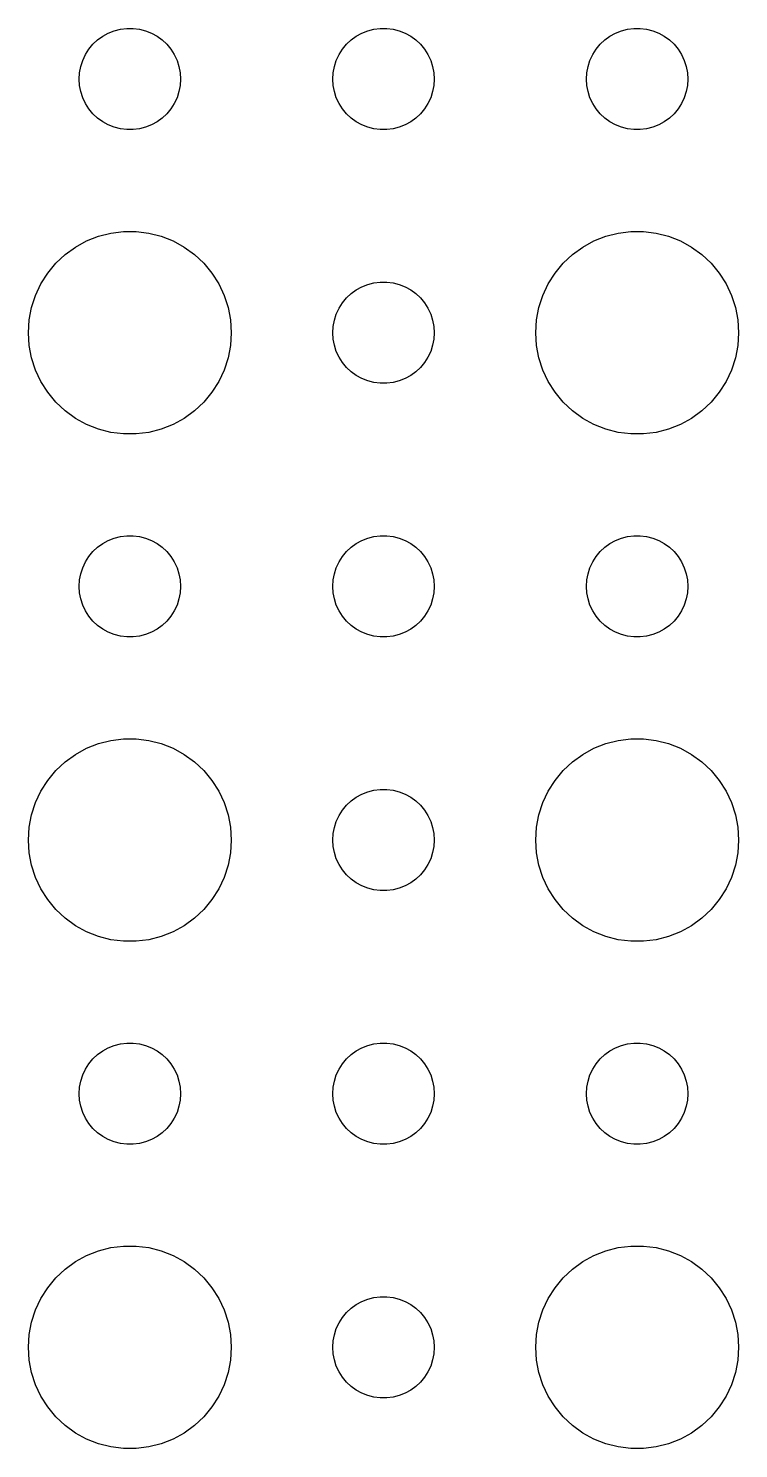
# Model space of a CAD drawing. Header units: metres. Extents: x -157 to 157, y -157 to 157.
# Drawn here: x -93 to -72, y 72.01 to 114 of the extents above; entities that cross this region are included whole.
import ezdxf

# ---------------------------------------------------------------- set-up
doc = ezdxf.new("R2010")
doc.units = ezdxf.units.M

msp = doc.modelspace()

# ---------------------------------------------------------------- linework, layer by layer
for p, q in [((-90.8037, 113.766), (-90.6387, 113.857)), ((-90.6387, 113.857), (-90.4635, 113.927)), ((-90.4635, 113.927), (-90.2811, 113.973)), ((-90.2811, 113.973), (-90.0942, 113.997)), ((-90.0942, 113.997), (-89.9058, 113.997)), ((-89.9058, 113.997), (-89.7189, 113.973)), ((-89.7189, 113.973), (-89.5365, 113.927)), ((-89.5365, 113.927), (-89.3613, 113.857)), ((-89.3613, 113.857), (-89.1963, 113.766)), ((-83.3037, 113.766), (-83.1387, 113.857)), ((-83.1387, 113.857), (-82.9635, 113.927)), ((-82.9635, 113.927), (-82.7811, 113.973)), ((-82.7811, 113.973), (-82.5942, 113.997)), ((-82.5942, 113.997), (-82.4058, 113.997)), ((-82.4058, 113.997), (-82.2189, 113.973)), ((-82.2189, 113.973), (-82.0365, 113.927)), ((-82.0365, 113.927), (-81.8613, 113.857)), ((-81.8613, 113.857), (-81.6963, 113.766)), ((-75.8037, 113.766), (-75.6387, 113.857)), ((-75.6387, 113.857), (-75.4635, 113.927)), ((-75.4635, 113.927), (-75.2811, 113.973)), ((-75.2811, 113.973), (-75.0942, 113.997)), ((-75.0942, 113.997), (-74.9058, 113.997)), ((-74.9058, 113.997), (-74.7189, 113.973)), ((-74.7189, 113.973), (-74.5365, 113.927)), ((-74.5365, 113.927), (-74.3613, 113.857)), ((-74.3613, 113.857), (-74.1963, 113.766)), ((-91.3145, 113.223), (-91.2135, 113.382)), ((-91.2135, 113.382), (-91.0934, 113.527)), ((-91.0934, 113.527), (-90.9561, 113.656)), ((-90.9561, 113.656), (-90.8037, 113.766)), ((-89.1963, 113.766), (-89.0439, 113.656)), ((-89.0439, 113.656), (-88.9065, 113.527)), ((-88.9065, 113.527), (-88.7865, 113.382)), ((-88.7865, 113.382), (-88.6855, 113.223)), ((-83.8145, 113.223), (-83.7135, 113.382)), ((-83.7135, 113.382), (-83.5934, 113.527)), ((-83.5934, 113.527), (-83.4561, 113.656)), ((-83.4561, 113.656), (-83.3037, 113.766)), ((-81.6963, 113.766), (-81.5439, 113.656)), ((-81.5439, 113.656), (-81.4065, 113.527)), ((-81.4065, 113.527), (-81.2865, 113.382)), ((-81.2865, 113.382), (-81.1855, 113.223)), ((-76.3145, 113.223), (-76.2135, 113.382)), ((-76.2135, 113.382), (-76.0934, 113.527)), ((-76.0934, 113.527), (-75.9561, 113.656)), ((-75.9561, 113.656), (-75.8037, 113.766)), ((-74.1963, 113.766), (-74.0439, 113.656)), ((-74.0439, 113.656), (-73.9065, 113.527)), ((-73.9065, 113.527), (-73.7865, 113.382)), ((-73.7865, 113.382), (-73.6855, 113.223)), ((-91.4529, 112.873), (-91.3947, 113.052)), ((-91.3947, 113.052), (-91.3145, 113.223)), ((-88.6855, 113.223), (-88.6053, 113.052)), ((-88.6053, 113.052), (-88.5471, 112.873)), ((-83.9529, 112.873), (-83.8947, 113.052)), ((-83.8947, 113.052), (-83.8145, 113.223)), ((-81.1855, 113.223), (-81.1053, 113.052)), ((-81.1053, 113.052), (-81.0471, 112.873)), ((-76.4529, 112.873), (-76.3947, 113.052)), ((-76.3947, 113.052), (-76.3145, 113.223)), ((-73.6855, 113.223), (-73.6053, 113.052)), ((-73.6053, 113.052), (-73.5471, 112.873)), ((-91.5, 112.5), (-91.4882, 112.688)), ((-91.4882, 112.688), (-91.4529, 112.873)), ((-88.5471, 112.873), (-88.5118, 112.688)), ((-88.5118, 112.688), (-88.5, 112.5)), ((-84, 112.5), (-83.9882, 112.688)), ((-83.9882, 112.688), (-83.9529, 112.873)), ((-81.0471, 112.873), (-81.0118, 112.688)), ((-81.0118, 112.688), (-81, 112.5)), ((-76.5, 112.5), (-76.4882, 112.688)), ((-76.4882, 112.688), (-76.4529, 112.873)), ((-73.5471, 112.873), (-73.5118, 112.688)), ((-73.5118, 112.688), (-73.5, 112.5)), ((-91.4882, 112.312), (-91.5, 112.5)), ((-91.4529, 112.127), (-91.4882, 112.312)), ((-91.3947, 111.948), (-91.4529, 112.127)), ((-88.5471, 112.127), (-88.6053, 111.948)), ((-88.5118, 112.312), (-88.5471, 112.127)), ((-88.5, 112.5), (-88.5118, 112.312)), ((-83.9882, 112.312), (-84, 112.5)), ((-83.9529, 112.127), (-83.9882, 112.312)), ((-83.8947, 111.948), (-83.9529, 112.127)), ((-81.0471, 112.127), (-81.1053, 111.948)), ((-81.0118, 112.312), (-81.0471, 112.127)), ((-81, 112.5), (-81.0118, 112.312)), ((-76.4882, 112.312), (-76.5, 112.5)), ((-76.4529, 112.127), (-76.4882, 112.312)), ((-76.3947, 111.948), (-76.4529, 112.127)), ((-73.5471, 112.127), (-73.6053, 111.948)), ((-73.5118, 112.312), (-73.5471, 112.127)), ((-73.5, 112.5), (-73.5118, 112.312)), ((-91.3145, 111.777), (-91.3947, 111.948)), ((-91.2135, 111.618), (-91.3145, 111.777)), ((-88.6855, 111.777), (-88.7865, 111.618)), ((-88.6053, 111.948), (-88.6855, 111.777)), ((-83.8145, 111.777), (-83.8947, 111.948)), ((-83.7135, 111.618), (-83.8145, 111.777)), ((-81.1855, 111.777), (-81.2865, 111.618)), ((-81.1053, 111.948), (-81.1855, 111.777)), ((-76.3145, 111.777), (-76.3947, 111.948)), ((-76.2135, 111.618), (-76.3145, 111.777)), ((-73.6855, 111.777), (-73.7865, 111.618)), ((-73.6053, 111.948), (-73.6855, 111.777)), ((-91.0934, 111.473), (-91.2135, 111.618)), ((-90.9561, 111.344), (-91.0934, 111.473)), ((-90.8037, 111.234), (-90.9561, 111.344)), ((-89.0439, 111.344), (-89.1963, 111.234)), ((-88.9065, 111.473), (-89.0439, 111.344)), ((-88.7865, 111.618), (-88.9065, 111.473)), ((-83.5934, 111.473), (-83.7135, 111.618)), ((-83.4561, 111.344), (-83.5934, 111.473)), ((-83.3037, 111.234), (-83.4561, 111.344)), ((-81.5439, 111.344), (-81.6963, 111.234)), ((-81.4065, 111.473), (-81.5439, 111.344)), ((-81.2865, 111.618), (-81.4065, 111.473)), ((-76.0934, 111.473), (-76.2135, 111.618)), ((-75.9561, 111.344), (-76.0934, 111.473)), ((-75.8037, 111.234), (-75.9561, 111.344)), ((-74.0439, 111.344), (-74.1963, 111.234)), ((-73.9065, 111.473), (-74.0439, 111.344)), ((-73.7865, 111.618), (-73.9065, 111.473)), ((-90.6387, 111.143), (-90.8037, 111.234)), ((-90.4635, 111.073), (-90.6387, 111.143)), ((-90.2811, 111.027), (-90.4635, 111.073)), ((-90.0942, 111.003), (-90.2811, 111.027)), ((-89.9058, 111.003), (-90.0942, 111.003)), ((-89.7189, 111.027), (-89.9058, 111.003)), ((-89.5365, 111.073), (-89.7189, 111.027)), ((-89.3613, 111.143), (-89.5365, 111.073)), ((-89.1963, 111.234), (-89.3613, 111.143)), ((-83.1387, 111.143), (-83.3037, 111.234)), ((-82.9635, 111.073), (-83.1387, 111.143)), ((-82.7811, 111.027), (-82.9635, 111.073)), ((-82.5942, 111.003), (-82.7811, 111.027)), ((-82.4058, 111.003), (-82.5942, 111.003)), ((-82.2189, 111.027), (-82.4058, 111.003)), ((-82.0365, 111.073), (-82.2189, 111.027)), ((-81.8613, 111.143), (-82.0365, 111.073)), ((-81.6963, 111.234), (-81.8613, 111.143)), ((-75.6387, 111.143), (-75.8037, 111.234)), ((-75.4635, 111.073), (-75.6387, 111.143)), ((-75.2811, 111.027), (-75.4635, 111.073)), ((-75.0942, 111.003), (-75.2811, 111.027)), ((-74.9058, 111.003), (-75.0942, 111.003)), ((-74.7189, 111.027), (-74.9058, 111.003)), ((-74.5365, 111.073), (-74.7189, 111.027)), ((-74.3613, 111.143), (-74.5365, 111.073)), ((-74.1963, 111.234), (-74.3613, 111.143)), ((-90.927, 107.853), (-90.5621, 107.947)), ((-90.5621, 107.947), (-90.1884, 107.994)), ((-90.1884, 107.994), (-89.8116, 107.994)), ((-89.8116, 107.994), (-89.4379, 107.947)), ((-89.4379, 107.947), (-89.073, 107.853)), ((-75.927, 107.853), (-75.5621, 107.947)), ((-75.5621, 107.947), (-75.1884, 107.994)), ((-75.1884, 107.994), (-74.8116, 107.994)), ((-74.8116, 107.994), (-74.4379, 107.947)), ((-74.4379, 107.947), (-74.073, 107.853)), ((-91.9123, 107.312), (-91.6075, 107.533)), ((-91.6075, 107.533), (-91.2773, 107.714)), ((-91.2773, 107.714), (-90.927, 107.853)), ((-89.073, 107.853), (-88.7227, 107.714)), ((-88.7227, 107.714), (-88.3925, 107.533)), ((-88.3925, 107.533), (-88.0877, 107.312)), ((-76.9123, 107.312), (-76.6075, 107.533)), ((-76.6075, 107.533), (-76.2773, 107.714)), ((-76.2773, 107.714), (-75.927, 107.853)), ((-74.073, 107.853), (-73.7227, 107.714)), ((-73.7227, 107.714), (-73.3925, 107.533)), ((-73.3925, 107.533), (-73.0877, 107.312)), ((-92.1869, 107.054), (-91.9123, 107.312)), ((-88.0877, 107.312), (-87.8131, 107.054)), ((-77.1869, 107.054), (-76.9123, 107.312)), ((-73.0877, 107.312), (-72.8131, 107.054)), ((-92.6289, 106.445), (-92.427, 106.763)), ((-92.427, 106.763), (-92.1869, 107.054)), ((-87.8131, 107.054), (-87.573, 106.763)), ((-87.573, 106.763), (-87.3711, 106.445)), ((-77.6289, 106.445), (-77.427, 106.763)), ((-77.427, 106.763), (-77.1869, 107.054)), ((-72.8131, 107.054), (-72.573, 106.763)), ((-72.573, 106.763), (-72.3711, 106.445)), ((-92.7893, 106.104), (-92.6289, 106.445)), ((-87.3711, 106.445), (-87.2107, 106.104)), ((-83.4561, 106.156), (-83.3037, 106.266)), ((-83.3037, 106.266), (-83.1387, 106.357)), ((-83.1387, 106.357), (-82.9635, 106.427)), ((-82.9635, 106.427), (-82.7811, 106.473)), ((-82.7811, 106.473), (-82.5942, 106.497)), ((-82.5942, 106.497), (-82.4058, 106.497)), ((-82.4058, 106.497), (-82.2189, 106.473)), ((-82.2189, 106.473), (-82.0365, 106.427)), ((-82.0365, 106.427), (-81.8613, 106.357)), ((-81.8613, 106.357), (-81.6963, 106.266)), ((-81.6963, 106.266), (-81.5439, 106.156)), ((-77.7893, 106.104), (-77.6289, 106.445)), ((-72.3711, 106.445), (-72.2107, 106.104)), ((-92.9057, 105.746), (-92.7893, 106.104)), ((-87.2107, 106.104), (-87.0943, 105.746)), ((-83.8145, 105.723), (-83.7135, 105.882)), ((-83.7135, 105.882), (-83.5934, 106.027)), ((-83.5934, 106.027), (-83.4561, 106.156)), ((-81.5439, 106.156), (-81.4065, 106.027)), ((-81.4065, 106.027), (-81.2865, 105.882)), ((-81.2865, 105.882), (-81.1855, 105.723)), ((-77.9057, 105.746), (-77.7893, 106.104)), ((-72.2107, 106.104), (-72.0943, 105.746)), ((-92.9763, 105.376), (-92.9057, 105.746)), ((-87.0943, 105.746), (-87.0237, 105.376)), ((-83.9529, 105.373), (-83.8947, 105.552)), ((-83.8947, 105.552), (-83.8145, 105.723)), ((-81.1855, 105.723), (-81.1053, 105.552)), ((-81.1053, 105.552), (-81.0471, 105.373)), ((-77.9763, 105.376), (-77.9057, 105.746)), ((-72.0943, 105.746), (-72.0237, 105.376)), ((-93, 105), (-92.9763, 105.376)), ((-92.9763, 104.624), (-93, 105)), ((-87.0237, 105.376), (-87, 105)), ((-87, 105), (-87.0237, 104.624)), ((-84, 105), (-83.9882, 105.188)), ((-83.9882, 104.812), (-84, 105)), ((-83.9882, 105.188), (-83.9529, 105.373)), ((-81.0471, 105.373), (-81.0118, 105.188)), ((-81.0118, 105.188), (-81, 105)), ((-81, 105), (-81.0118, 104.812)), ((-78, 105), (-77.9763, 105.376)), ((-77.9763, 104.624), (-78, 105)), ((-72.0237, 105.376), (-72, 105)), ((-72, 105), (-72.0237, 104.624)), ((-92.9057, 104.254), (-92.9763, 104.624)), ((-87.0237, 104.624), (-87.0943, 104.254)), ((-83.9529, 104.627), (-83.9882, 104.812)), ((-83.8947, 104.448), (-83.9529, 104.627)), ((-81.0471, 104.627), (-81.1053, 104.448)), ((-81.0118, 104.812), (-81.0471, 104.627)), ((-77.9057, 104.254), (-77.9763, 104.624)), ((-72.0237, 104.624), (-72.0943, 104.254)), ((-92.7893, 103.896), (-92.9057, 104.254)), ((-87.0943, 104.254), (-87.2107, 103.896)), ((-83.8145, 104.277), (-83.8947, 104.448)), ((-83.7135, 104.118), (-83.8145, 104.277)), ((-81.1855, 104.277), (-81.2865, 104.118)), ((-81.1053, 104.448), (-81.1855, 104.277)), ((-77.7893, 103.896), (-77.9057, 104.254)), ((-72.0943, 104.254), (-72.2107, 103.896)), ((-92.6289, 103.555), (-92.7893, 103.896)), ((-87.2107, 103.896), (-87.3711, 103.555)), ((-83.5934, 103.973), (-83.7135, 104.118)), ((-83.4561, 103.844), (-83.5934, 103.973)), ((-83.3037, 103.734), (-83.4561, 103.844)), ((-83.1387, 103.643), (-83.3037, 103.734)), ((-81.6963, 103.734), (-81.8613, 103.643)), ((-81.5439, 103.844), (-81.6963, 103.734)), ((-81.4065, 103.973), (-81.5439, 103.844)), ((-81.2865, 104.118), (-81.4065, 103.973)), ((-77.6289, 103.555), (-77.7893, 103.896)), ((-72.2107, 103.896), (-72.3711, 103.555)), ((-92.427, 103.237), (-92.6289, 103.555)), ((-87.3711, 103.555), (-87.573, 103.237)), ((-82.9635, 103.573), (-83.1387, 103.643)), ((-82.7811, 103.527), (-82.9635, 103.573)), ((-82.5942, 103.503), (-82.7811, 103.527)), ((-82.4058, 103.503), (-82.5942, 103.503)), ((-82.2189, 103.527), (-82.4058, 103.503)), ((-82.0365, 103.573), (-82.2189, 103.527)), ((-81.8613, 103.643), (-82.0365, 103.573)), ((-77.427, 103.237), (-77.6289, 103.555)), ((-72.3711, 103.555), (-72.573, 103.237)), ((-92.1869, 102.946), (-92.427, 103.237)), ((-91.9123, 102.688), (-92.1869, 102.946)), ((-87.8131, 102.946), (-88.0877, 102.688)), ((-87.573, 103.237), (-87.8131, 102.946)), ((-77.1869, 102.946), (-77.427, 103.237)), ((-76.9123, 102.688), (-77.1869, 102.946)), ((-72.8131, 102.946), (-73.0877, 102.688)), ((-72.573, 103.237), (-72.8131, 102.946)), ((-91.6075, 102.467), (-91.9123, 102.688)), ((-91.2773, 102.286), (-91.6075, 102.467)), ((-88.3925, 102.467), (-88.7227, 102.286)), ((-88.0877, 102.688), (-88.3925, 102.467)), ((-76.6075, 102.467), (-76.9123, 102.688)), ((-76.2773, 102.286), (-76.6075, 102.467)), ((-73.3925, 102.467), (-73.7227, 102.286)), ((-73.0877, 102.688), (-73.3925, 102.467)), ((-90.927, 102.147), (-91.2773, 102.286)), ((-90.5621, 102.053), (-90.927, 102.147)), ((-90.1884, 102.006), (-90.5621, 102.053)), ((-89.4379, 102.053), (-89.8116, 102.006)), ((-89.073, 102.147), (-89.4379, 102.053)), ((-88.7227, 102.286), (-89.073, 102.147)), ((-75.927, 102.147), (-76.2773, 102.286)), ((-75.5621, 102.053), (-75.927, 102.147)), ((-75.1884, 102.006), (-75.5621, 102.053)), ((-74.4379, 102.053), (-74.8116, 102.006)), ((-74.073, 102.147), (-74.4379, 102.053)), ((-73.7227, 102.286), (-74.073, 102.147)), ((-89.8116, 102.006), (-90.1884, 102.006)), ((-74.8116, 102.006), (-75.1884, 102.006)), ((-90.9561, 98.6558), (-90.8037, 98.7665)), ((-90.8037, 98.7665), (-90.6387, 98.8572)), ((-90.6387, 98.8572), (-90.4635, 98.9266)), ((-90.4635, 98.9266), (-90.2811, 98.9734)), ((-90.2811, 98.9734), (-90.0942, 98.997)), ((-90.0942, 98.997), (-89.9058, 98.997)), ((-89.9058, 98.997), (-89.7189, 98.9734)), ((-89.7189, 98.9734), (-89.5365, 98.9266)), ((-89.5365, 98.9266), (-89.3613, 98.8572)), ((-89.3613, 98.8572), (-89.1963, 98.7665)), ((-89.1963, 98.7665), (-89.0439, 98.6558)), ((-83.4561, 98.6558), (-83.3037, 98.7665)), ((-83.3037, 98.7665), (-83.1387, 98.8572)), ((-83.1387, 98.8572), (-82.9635, 98.9266)), ((-82.9635, 98.9266), (-82.7811, 98.9734)), ((-82.7811, 98.9734), (-82.5942, 98.997)), ((-82.5942, 98.997), (-82.4058, 98.997)), ((-82.4058, 98.997), (-82.2189, 98.9734)), ((-82.2189, 98.9734), (-82.0365, 98.9266)), ((-82.0365, 98.9266), (-81.8613, 98.8572)), ((-81.8613, 98.8572), (-81.6963, 98.7665)), ((-81.6963, 98.7665), (-81.5439, 98.6558)), ((-75.9561, 98.6558), (-75.8037, 98.7665)), ((-75.8037, 98.7665), (-75.6387, 98.8572)), ((-75.6387, 98.8572), (-75.4635, 98.9266)), ((-75.4635, 98.9266), (-75.2811, 98.9734)), ((-75.2811, 98.9734), (-75.0942, 98.997)), ((-75.0942, 98.997), (-74.9058, 98.997)), ((-74.9058, 98.997), (-74.7189, 98.9734)), ((-74.7189, 98.9734), (-74.5365, 98.9266)), ((-74.5365, 98.9266), (-74.3613, 98.8572)), ((-74.3613, 98.8572), (-74.1963, 98.7665)), ((-74.1963, 98.7665), (-74.0439, 98.6558)), ((-91.3145, 98.2226), (-91.2135, 98.3817)), ((-91.2135, 98.3817), (-91.0934, 98.5268)), ((-91.0934, 98.5268), (-90.9561, 98.6558)), ((-89.0439, 98.6558), (-88.9065, 98.5268)), ((-88.9065, 98.5268), (-88.7865, 98.3817)), ((-88.7865, 98.3817), (-88.6855, 98.2226)), ((-83.8145, 98.2226), (-83.7135, 98.3817)), ((-83.7135, 98.3817), (-83.5934, 98.5268)), ((-83.5934, 98.5268), (-83.4561, 98.6558)), ((-81.5439, 98.6558), (-81.4065, 98.5268)), ((-81.4065, 98.5268), (-81.2865, 98.3817)), ((-81.2865, 98.3817), (-81.1855, 98.2226)), ((-76.3145, 98.2226), (-76.2135, 98.3817)), ((-76.2135, 98.3817), (-76.0934, 98.5268)), ((-76.0934, 98.5268), (-75.9561, 98.6558)), ((-74.0439, 98.6558), (-73.9065, 98.5268)), ((-73.9065, 98.5268), (-73.7865, 98.3817)), ((-73.7865, 98.3817), (-73.6855, 98.2226)), ((-91.4882, 97.688), (-91.4529, 97.873)), ((-91.4529, 97.873), (-91.3947, 98.0522)), ((-91.3947, 98.0522), (-91.3145, 98.2226)), ((-88.6855, 98.2226), (-88.6053, 98.0522)), ((-88.6053, 98.0522), (-88.5471, 97.873)), ((-88.5471, 97.873), (-88.5118, 97.688)), ((-83.9882, 97.688), (-83.9529, 97.873)), ((-83.9529, 97.873), (-83.8947, 98.0522)), ((-83.8947, 98.0522), (-83.8145, 98.2226)), ((-81.1855, 98.2226), (-81.1053, 98.0522)), ((-81.1053, 98.0522), (-81.0471, 97.873)), ((-81.0471, 97.873), (-81.0118, 97.688)), ((-76.4882, 97.688), (-76.4529, 97.873)), ((-76.4529, 97.873), (-76.3947, 98.0522)), ((-76.3947, 98.0522), (-76.3145, 98.2226)), ((-73.6855, 98.2226), (-73.6053, 98.0522)), ((-73.6053, 98.0522), (-73.5471, 97.873)), ((-73.5471, 97.873), (-73.5118, 97.688)), ((-91.5, 97.5), (-91.4882, 97.688)), ((-91.4882, 97.312), (-91.5, 97.5)), ((-88.5118, 97.688), (-88.5, 97.5)), ((-88.5, 97.5), (-88.5118, 97.312)), ((-84, 97.5), (-83.9882, 97.688)), ((-83.9882, 97.312), (-84, 97.5)), ((-81.0118, 97.688), (-81, 97.5)), ((-81, 97.5), (-81.0118, 97.312)), ((-76.5, 97.5), (-76.4882, 97.688)), ((-76.4882, 97.312), (-76.5, 97.5)), ((-73.5118, 97.688), (-73.5, 97.5)), ((-73.5, 97.5), (-73.5118, 97.312)), ((-91.4529, 97.127), (-91.4882, 97.312)), ((-91.3947, 96.9478), (-91.4529, 97.127)), ((-88.5471, 97.127), (-88.6053, 96.9478)), ((-88.5118, 97.312), (-88.5471, 97.127)), ((-83.9529, 97.127), (-83.9882, 97.312)), ((-83.8947, 96.9478), (-83.9529, 97.127)), ((-81.0471, 97.127), (-81.1053, 96.9478)), ((-81.0118, 97.312), (-81.0471, 97.127)), ((-76.4529, 97.127), (-76.4882, 97.312)), ((-76.3947, 96.9478), (-76.4529, 97.127)), ((-73.5471, 97.127), (-73.6053, 96.9478)), ((-73.5118, 97.312), (-73.5471, 97.127)), ((-91.3145, 96.7774), (-91.3947, 96.9478)), ((-91.2135, 96.6183), (-91.3145, 96.7774)), ((-91.0934, 96.4732), (-91.2135, 96.6183)), ((-88.7865, 96.6183), (-88.9065, 96.4732)), ((-88.6855, 96.7774), (-88.7865, 96.6183)), ((-88.6053, 96.9478), (-88.6855, 96.7774)), ((-83.8145, 96.7774), (-83.8947, 96.9478)), ((-83.7135, 96.6183), (-83.8145, 96.7774)), ((-83.5934, 96.4732), (-83.7135, 96.6183)), ((-81.2865, 96.6183), (-81.4065, 96.4732)), ((-81.1855, 96.7774), (-81.2865, 96.6183)), ((-81.1053, 96.9478), (-81.1855, 96.7774)), ((-76.3145, 96.7774), (-76.3947, 96.9478)), ((-76.2135, 96.6183), (-76.3145, 96.7774)), ((-76.0934, 96.4732), (-76.2135, 96.6183)), ((-73.7865, 96.6183), (-73.9065, 96.4732)), ((-73.6855, 96.7774), (-73.7865, 96.6183)), ((-73.6053, 96.9478), (-73.6855, 96.7774)), ((-90.9561, 96.3442), (-91.0934, 96.4732)), ((-90.8037, 96.2335), (-90.9561, 96.3442)), ((-90.6387, 96.1428), (-90.8037, 96.2335)), ((-89.1963, 96.2335), (-89.3613, 96.1428)), ((-89.0439, 96.3442), (-89.1963, 96.2335)), ((-88.9065, 96.4732), (-89.0439, 96.3442)), ((-83.4561, 96.3442), (-83.5934, 96.4732)), ((-83.3037, 96.2335), (-83.4561, 96.3442)), ((-83.1387, 96.1428), (-83.3037, 96.2335)), ((-81.6963, 96.2335), (-81.8613, 96.1428)), ((-81.5439, 96.3442), (-81.6963, 96.2335)), ((-81.4065, 96.4732), (-81.5439, 96.3442)), ((-75.9561, 96.3442), (-76.0934, 96.4732)), ((-75.8037, 96.2335), (-75.9561, 96.3442)), ((-75.6387, 96.1428), (-75.8037, 96.2335)), ((-74.1963, 96.2335), (-74.3613, 96.1428)), ((-74.0439, 96.3442), (-74.1963, 96.2335)), ((-73.9065, 96.4732), (-74.0439, 96.3442)), ((-90.4635, 96.0734), (-90.6387, 96.1428)), ((-90.2811, 96.0266), (-90.4635, 96.0734)), ((-90.0942, 96.003), (-90.2811, 96.0266)), ((-89.9058, 96.003), (-90.0942, 96.003)), ((-89.7189, 96.0266), (-89.9058, 96.003)), ((-89.5365, 96.0734), (-89.7189, 96.0266)), ((-89.3613, 96.1428), (-89.5365, 96.0734)), ((-82.9635, 96.0734), (-83.1387, 96.1428)), ((-82.7811, 96.0266), (-82.9635, 96.0734)), ((-82.5942, 96.003), (-82.7811, 96.0266)), ((-82.4058, 96.003), (-82.5942, 96.003)), ((-82.2189, 96.0266), (-82.4058, 96.003)), ((-82.0365, 96.0734), (-82.2189, 96.0266)), ((-81.8613, 96.1428), (-82.0365, 96.0734)), ((-75.4635, 96.0734), (-75.6387, 96.1428)), ((-75.2811, 96.0266), (-75.4635, 96.0734)), ((-75.0942, 96.003), (-75.2811, 96.0266)), ((-74.9058, 96.003), (-75.0942, 96.003)), ((-74.7189, 96.0266), (-74.9058, 96.003)), ((-74.5365, 96.0734), (-74.7189, 96.0266)), ((-74.3613, 96.1428), (-74.5365, 96.0734)), ((-91.2773, 92.7145), (-90.927, 92.8532)), ((-90.927, 92.8532), (-90.5621, 92.9469)), ((-90.5621, 92.9469), (-90.1884, 92.9941)), ((-90.1884, 92.9941), (-89.8116, 92.9941)), ((-89.8116, 92.9941), (-89.4379, 92.9469)), ((-89.4379, 92.9469), (-89.073, 92.8532)), ((-89.073, 92.8532), (-88.7227, 92.7145)), ((-76.2773, 92.7145), (-75.927, 92.8532)), ((-75.927, 92.8532), (-75.5621, 92.9469)), ((-75.5621, 92.9469), (-75.1884, 92.9941)), ((-75.1884, 92.9941), (-74.8116, 92.9941)), ((-74.8116, 92.9941), (-74.4379, 92.9469)), ((-74.4379, 92.9469), (-74.073, 92.8532)), ((-74.073, 92.8532), (-73.7227, 92.7145)), ((-91.9123, 92.3115), (-91.6075, 92.533)), ((-91.6075, 92.533), (-91.2773, 92.7145)), ((-88.7227, 92.7145), (-88.3925, 92.533)), ((-88.3925, 92.533), (-88.0877, 92.3115)), ((-76.9123, 92.3115), (-76.6075, 92.533)), ((-76.6075, 92.533), (-76.2773, 92.7145)), ((-73.7227, 92.7145), (-73.3925, 92.533)), ((-73.3925, 92.533), (-73.0877, 92.3115)), ((-92.427, 91.7634), (-92.1869, 92.0536)), ((-92.1869, 92.0536), (-91.9123, 92.3115)), ((-88.0877, 92.3115), (-87.8131, 92.0536)), ((-87.8131, 92.0536), (-87.573, 91.7634)), ((-77.427, 91.7634), (-77.1869, 92.0536)), ((-77.1869, 92.0536), (-76.9123, 92.3115)), ((-73.0877, 92.3115), (-72.8131, 92.0536)), ((-72.8131, 92.0536), (-72.573, 91.7634)), ((-92.6289, 91.4453), (-92.427, 91.7634)), ((-87.573, 91.7634), (-87.3711, 91.4453)), ((-77.6289, 91.4453), (-77.427, 91.7634)), ((-72.573, 91.7634), (-72.3711, 91.4453)), ((-92.7893, 91.1044), (-92.6289, 91.4453)), ((-87.3711, 91.4453), (-87.2107, 91.1044)), ((-83.5934, 91.0268), (-83.4561, 91.1558)), ((-83.4561, 91.1558), (-83.3037, 91.2665)), ((-83.3037, 91.2665), (-83.1387, 91.3572)), ((-83.1387, 91.3572), (-82.9635, 91.4266)), ((-82.9635, 91.4266), (-82.7811, 91.4734)), ((-82.7811, 91.4734), (-82.5942, 91.497)), ((-82.5942, 91.497), (-82.4058, 91.497)), ((-82.4058, 91.497), (-82.2189, 91.4734)), ((-82.2189, 91.4734), (-82.0365, 91.4266)), ((-82.0365, 91.4266), (-81.8613, 91.3572)), ((-81.8613, 91.3572), (-81.6963, 91.2665)), ((-81.6963, 91.2665), (-81.5439, 91.1558)), ((-81.5439, 91.1558), (-81.4065, 91.0268)), ((-77.7893, 91.1044), (-77.6289, 91.4453)), ((-72.3711, 91.4453), (-72.2107, 91.1044)), ((-92.9763, 90.376), (-92.9057, 90.7461)), ((-92.9057, 90.7461), (-92.7893, 91.1044)), ((-87.2107, 91.1044), (-87.0943, 90.7461)), ((-87.0943, 90.7461), (-87.0237, 90.376)), ((-83.8947, 90.5522), (-83.8145, 90.7226)), ((-83.8145, 90.7226), (-83.7135, 90.8817)), ((-83.7135, 90.8817), (-83.5934, 91.0268)), ((-81.4065, 91.0268), (-81.2865, 90.8817)), ((-81.2865, 90.8817), (-81.1855, 90.7226)), ((-81.1855, 90.7226), (-81.1053, 90.5522)), ((-77.9763, 90.376), (-77.9057, 90.7461)), ((-77.9057, 90.7461), (-77.7893, 91.1044)), ((-72.2107, 91.1044), (-72.0943, 90.7461)), ((-72.0943, 90.7461), (-72.0237, 90.376)), ((-93, 90), (-92.9763, 90.376)), ((-87.0237, 90.376), (-87, 90)), ((-83.9882, 90.188), (-83.9529, 90.373)), ((-83.9529, 90.373), (-83.8947, 90.5522)), ((-81.1053, 90.5522), (-81.0471, 90.373)), ((-81.0471, 90.373), (-81.0118, 90.188)), ((-78, 90), (-77.9763, 90.376)), ((-72.0237, 90.376), (-72, 90)), ((-92.9763, 89.624), (-93, 90)), ((-87, 90), (-87.0237, 89.624)), ((-84, 90), (-83.9882, 90.188)), ((-83.9882, 89.812), (-84, 90)), ((-81.0118, 90.188), (-81, 90)), ((-81, 90), (-81.0118, 89.812)), ((-77.9763, 89.624), (-78, 90)), ((-72, 90), (-72.0237, 89.624)), ((-92.9057, 89.2539), (-92.9763, 89.624)), ((-87.0237, 89.624), (-87.0943, 89.2539)), ((-83.9529, 89.627), (-83.9882, 89.812)), ((-83.8947, 89.4478), (-83.9529, 89.627)), ((-83.8145, 89.2774), (-83.8947, 89.4478)), ((-81.1053, 89.4478), (-81.1855, 89.2774)), ((-81.0471, 89.627), (-81.1053, 89.4478)), ((-81.0118, 89.812), (-81.0471, 89.627)), ((-77.9057, 89.2539), (-77.9763, 89.624)), ((-72.0237, 89.624), (-72.0943, 89.2539)), ((-92.7893, 88.8956), (-92.9057, 89.2539)), ((-87.0943, 89.2539), (-87.2107, 88.8956)), ((-83.7135, 89.1183), (-83.8145, 89.2774)), ((-83.5934, 88.9732), (-83.7135, 89.1183)), ((-81.2865, 89.1183), (-81.4065, 88.9732)), ((-81.1855, 89.2774), (-81.2865, 89.1183)), ((-77.7893, 88.8956), (-77.9057, 89.2539)), ((-72.0943, 89.2539), (-72.2107, 88.8956)), ((-92.6289, 88.5547), (-92.7893, 88.8956)), ((-87.2107, 88.8956), (-87.3711, 88.5547)), ((-83.4561, 88.8442), (-83.5934, 88.9732)), ((-83.3037, 88.7335), (-83.4561, 88.8442)), ((-83.1387, 88.6428), (-83.3037, 88.7335)), ((-82.9635, 88.5734), (-83.1387, 88.6428)), ((-81.8613, 88.6428), (-82.0365, 88.5734)), ((-81.6963, 88.7335), (-81.8613, 88.6428)), ((-81.5439, 88.8442), (-81.6963, 88.7335)), ((-81.4065, 88.9732), (-81.5439, 88.8442)), ((-77.6289, 88.5547), (-77.7893, 88.8956)), ((-72.2107, 88.8956), (-72.3711, 88.5547)), ((-92.427, 88.2366), (-92.6289, 88.5547)), ((-92.1869, 87.9464), (-92.427, 88.2366)), ((-87.573, 88.2366), (-87.8131, 87.9464)), ((-87.3711, 88.5547), (-87.573, 88.2366)), ((-82.7811, 88.5266), (-82.9635, 88.5734)), ((-82.5942, 88.503), (-82.7811, 88.5266)), ((-82.4058, 88.503), (-82.5942, 88.503)), ((-82.2189, 88.5266), (-82.4058, 88.503)), ((-82.0365, 88.5734), (-82.2189, 88.5266)), ((-77.427, 88.2366), (-77.6289, 88.5547)), ((-77.1869, 87.9464), (-77.427, 88.2366)), ((-72.573, 88.2366), (-72.8131, 87.9464)), ((-72.3711, 88.5547), (-72.573, 88.2366)), ((-91.9123, 87.6885), (-92.1869, 87.9464)), ((-87.8131, 87.9464), (-88.0877, 87.6885)), ((-76.9123, 87.6885), (-77.1869, 87.9464)), ((-72.8131, 87.9464), (-73.0877, 87.6885)), ((-91.6075, 87.467), (-91.9123, 87.6885)), ((-91.2773, 87.2855), (-91.6075, 87.467)), ((-88.3925, 87.467), (-88.7227, 87.2855)), ((-88.0877, 87.6885), (-88.3925, 87.467)), ((-76.6075, 87.467), (-76.9123, 87.6885)), ((-76.2773, 87.2855), (-76.6075, 87.467)), ((-73.3925, 87.467), (-73.7227, 87.2855)), ((-73.0877, 87.6885), (-73.3925, 87.467)), ((-90.927, 87.1468), (-91.2773, 87.2855)), ((-90.5621, 87.0531), (-90.927, 87.1468)), ((-90.1884, 87.0059), (-90.5621, 87.0531)), ((-89.8116, 87.0059), (-90.1884, 87.0059)), ((-89.4379, 87.0531), (-89.8116, 87.0059)), ((-89.073, 87.1468), (-89.4379, 87.0531)), ((-88.7227, 87.2855), (-89.073, 87.1468)), ((-75.927, 87.1468), (-76.2773, 87.2855)), ((-75.5621, 87.0531), (-75.927, 87.1468)), ((-75.1884, 87.0059), (-75.5621, 87.0531)), ((-74.8116, 87.0059), (-75.1884, 87.0059)), ((-74.4379, 87.0531), (-74.8116, 87.0059)), ((-74.073, 87.1468), (-74.4379, 87.0531)), ((-73.7227, 87.2855), (-74.073, 87.1468)), ((-90.2811, 83.9734), (-90.0942, 83.997)), ((-90.0942, 83.997), (-89.9058, 83.997)), ((-89.9058, 83.997), (-89.7189, 83.9734)), ((-82.7811, 83.9734), (-82.5942, 83.997)), ((-82.5942, 83.997), (-82.4058, 83.997)), ((-82.4058, 83.997), (-82.2189, 83.9734)), ((-75.2811, 83.9734), (-75.0942, 83.997)), ((-75.0942, 83.997), (-74.9058, 83.997)), ((-74.9058, 83.997), (-74.7189, 83.9734)), ((-91.0934, 83.5268), (-90.9561, 83.6558)), ((-90.9561, 83.6558), (-90.8037, 83.7665)), ((-90.8037, 83.7665), (-90.6387, 83.8572)), ((-90.6387, 83.8572), (-90.4635, 83.9266)), ((-90.4635, 83.9266), (-90.2811, 83.9734)), ((-89.7189, 83.9734), (-89.5365, 83.9266)), ((-89.5365, 83.9266), (-89.3613, 83.8572)), ((-89.3613, 83.8572), (-89.1963, 83.7665)), ((-89.1963, 83.7665), (-89.0439, 83.6558)), ((-89.0439, 83.6558), (-88.9065, 83.5268)), ((-83.5934, 83.5268), (-83.4561, 83.6558)), ((-83.4561, 83.6558), (-83.3037, 83.7665)), ((-83.3037, 83.7665), (-83.1387, 83.8572)), ((-83.1387, 83.8572), (-82.9635, 83.9266)), ((-82.9635, 83.9266), (-82.7811, 83.9734)), ((-82.2189, 83.9734), (-82.0365, 83.9266)), ((-82.0365, 83.9266), (-81.8613, 83.8572)), ((-81.8613, 83.8572), (-81.6963, 83.7665)), ((-81.6963, 83.7665), (-81.5439, 83.6558)), ((-81.5439, 83.6558), (-81.4065, 83.5268)), ((-76.0934, 83.5268), (-75.9561, 83.6558)), ((-75.9561, 83.6558), (-75.8037, 83.7665)), ((-75.8037, 83.7665), (-75.6387, 83.8572)), ((-75.6387, 83.8572), (-75.4635, 83.9266)), ((-75.4635, 83.9266), (-75.2811, 83.9734)), ((-74.7189, 83.9734), (-74.5365, 83.9266)), ((-74.5365, 83.9266), (-74.3613, 83.8572)), ((-74.3613, 83.8572), (-74.1963, 83.7665)), ((-74.1963, 83.7665), (-74.0439, 83.6558)), ((-74.0439, 83.6558), (-73.9065, 83.5268)), ((-91.3947, 83.0522), (-91.3145, 83.2226)), ((-91.3145, 83.2226), (-91.2135, 83.3817)), ((-91.2135, 83.3817), (-91.0934, 83.5268)), ((-88.9065, 83.5268), (-88.7865, 83.3817)), ((-88.7865, 83.3817), (-88.6855, 83.2226)), ((-88.6855, 83.2226), (-88.6053, 83.0522)), ((-83.8947, 83.0522), (-83.8145, 83.2226)), ((-83.8145, 83.2226), (-83.7135, 83.3817)), ((-83.7135, 83.3817), (-83.5934, 83.5268)), ((-81.4065, 83.5268), (-81.2865, 83.3817)), ((-81.2865, 83.3817), (-81.1855, 83.2226)), ((-81.1855, 83.2226), (-81.1053, 83.0522)), ((-76.3947, 83.0522), (-76.3145, 83.2226)), ((-76.3145, 83.2226), (-76.2135, 83.3817)), ((-76.2135, 83.3817), (-76.0934, 83.5268)), ((-73.9065, 83.5268), (-73.7865, 83.3817)), ((-73.7865, 83.3817), (-73.6855, 83.2226)), ((-73.6855, 83.2226), (-73.6053, 83.0522)), ((-91.4882, 82.688), (-91.4529, 82.873)), ((-91.4529, 82.873), (-91.3947, 83.0522)), ((-88.6053, 83.0522), (-88.5471, 82.873)), ((-88.5471, 82.873), (-88.5118, 82.688)), ((-83.9882, 82.688), (-83.9529, 82.873)), ((-83.9529, 82.873), (-83.8947, 83.0522)), ((-81.1053, 83.0522), (-81.0471, 82.873)), ((-81.0471, 82.873), (-81.0118, 82.688)), ((-76.4882, 82.688), (-76.4529, 82.873)), ((-76.4529, 82.873), (-76.3947, 83.0522)), ((-73.6053, 83.0522), (-73.5471, 82.873)), ((-73.5471, 82.873), (-73.5118, 82.688)), ((-91.5, 82.5), (-91.4882, 82.688)), ((-91.4882, 82.312), (-91.5, 82.5)), ((-91.4529, 82.127), (-91.4882, 82.312)), ((-88.5118, 82.312), (-88.5471, 82.127)), ((-88.5118, 82.688), (-88.5, 82.5)), ((-88.5, 82.5), (-88.5118, 82.312)), ((-84, 82.5), (-83.9882, 82.688)), ((-83.9882, 82.312), (-84, 82.5)), ((-83.9529, 82.127), (-83.9882, 82.312)), ((-81.0118, 82.312), (-81.0471, 82.127)), ((-81.0118, 82.688), (-81, 82.5)), ((-81, 82.5), (-81.0118, 82.312)), ((-76.5, 82.5), (-76.4882, 82.688)), ((-76.4882, 82.312), (-76.5, 82.5)), ((-76.4529, 82.127), (-76.4882, 82.312)), ((-73.5118, 82.312), (-73.5471, 82.127)), ((-73.5118, 82.688), (-73.5, 82.5)), ((-73.5, 82.5), (-73.5118, 82.312)), ((-91.3947, 81.9478), (-91.4529, 82.127)), ((-91.3145, 81.7774), (-91.3947, 81.9478)), ((-88.6053, 81.9478), (-88.6855, 81.7774)), ((-88.5471, 82.127), (-88.6053, 81.9478)), ((-83.8947, 81.9478), (-83.9529, 82.127)), ((-83.8145, 81.7774), (-83.8947, 81.9478)), ((-81.1053, 81.9478), (-81.1855, 81.7774)), ((-81.0471, 82.127), (-81.1053, 81.9478)), ((-76.3947, 81.9478), (-76.4529, 82.127)), ((-76.3145, 81.7774), (-76.3947, 81.9478)), ((-73.6053, 81.9478), (-73.6855, 81.7774)), ((-73.5471, 82.127), (-73.6053, 81.9478)), ((-91.2135, 81.6183), (-91.3145, 81.7774)), ((-91.0934, 81.4732), (-91.2135, 81.6183)), ((-90.9561, 81.3442), (-91.0934, 81.4732)), ((-88.9065, 81.4732), (-89.0439, 81.3442)), ((-88.7865, 81.6183), (-88.9065, 81.4732)), ((-88.6855, 81.7774), (-88.7865, 81.6183)), ((-83.7135, 81.6183), (-83.8145, 81.7774)), ((-83.5934, 81.4732), (-83.7135, 81.6183)), ((-83.4561, 81.3442), (-83.5934, 81.4732)), ((-81.4065, 81.4732), (-81.5439, 81.3442)), ((-81.2865, 81.6183), (-81.4065, 81.4732)), ((-81.1855, 81.7774), (-81.2865, 81.6183)), ((-76.2135, 81.6183), (-76.3145, 81.7774)), ((-76.0934, 81.4732), (-76.2135, 81.6183)), ((-75.9561, 81.3442), (-76.0934, 81.4732)), ((-73.9065, 81.4732), (-74.0439, 81.3442)), ((-73.7865, 81.6183), (-73.9065, 81.4732)), ((-73.6855, 81.7774), (-73.7865, 81.6183)), ((-90.8037, 81.2335), (-90.9561, 81.3442)), ((-90.6387, 81.1428), (-90.8037, 81.2335)), ((-90.4635, 81.0734), (-90.6387, 81.1428)), ((-90.2811, 81.0266), (-90.4635, 81.0734)), ((-89.5365, 81.0734), (-89.7189, 81.0266)), ((-89.3613, 81.1428), (-89.5365, 81.0734)), ((-89.1963, 81.2335), (-89.3613, 81.1428)), ((-89.0439, 81.3442), (-89.1963, 81.2335)), ((-83.3037, 81.2335), (-83.4561, 81.3442)), ((-83.1387, 81.1428), (-83.3037, 81.2335)), ((-82.9635, 81.0734), (-83.1387, 81.1428)), ((-82.7811, 81.0266), (-82.9635, 81.0734)), ((-82.0365, 81.0734), (-82.2189, 81.0266)), ((-81.8613, 81.1428), (-82.0365, 81.0734)), ((-81.6963, 81.2335), (-81.8613, 81.1428)), ((-81.5439, 81.3442), (-81.6963, 81.2335)), ((-75.8037, 81.2335), (-75.9561, 81.3442)), ((-75.6387, 81.1428), (-75.8037, 81.2335)), ((-75.4635, 81.0734), (-75.6387, 81.1428)), ((-75.2811, 81.0266), (-75.4635, 81.0734)), ((-74.5365, 81.0734), (-74.7189, 81.0266)), ((-74.3613, 81.1428), (-74.5365, 81.0734)), ((-74.1963, 81.2335), (-74.3613, 81.1428)), ((-74.0439, 81.3442), (-74.1963, 81.2335)), ((-90.0942, 81.003), (-90.2811, 81.0266)), ((-89.9058, 81.003), (-90.0942, 81.003)), ((-89.7189, 81.0266), (-89.9058, 81.003)), ((-82.5942, 81.003), (-82.7811, 81.0266)), ((-82.4058, 81.003), (-82.5942, 81.003)), ((-82.2189, 81.0266), (-82.4058, 81.003)), ((-75.0942, 81.003), (-75.2811, 81.0266)), ((-74.9058, 81.003), (-75.0942, 81.003)), ((-74.7189, 81.0266), (-74.9058, 81.003)), ((-91.6075, 77.533), (-91.2773, 77.7145)), ((-91.2773, 77.7145), (-90.927, 77.8532)), ((-90.927, 77.8532), (-90.5621, 77.9469)), ((-90.5621, 77.9469), (-90.1884, 77.9941)), ((-90.1884, 77.9941), (-89.8116, 77.9941)), ((-89.8116, 77.9941), (-89.4379, 77.9469)), ((-89.4379, 77.9469), (-89.073, 77.8532)), ((-89.073, 77.8532), (-88.7227, 77.7145)), ((-88.7227, 77.7145), (-88.3925, 77.533)), ((-76.6075, 77.533), (-76.2773, 77.7145)), ((-76.2773, 77.7145), (-75.927, 77.8532)), ((-75.927, 77.8532), (-75.5621, 77.9469)), ((-75.5621, 77.9469), (-75.1884, 77.9941)), ((-75.1884, 77.9941), (-74.8116, 77.9941)), ((-74.8116, 77.9941), (-74.4379, 77.9469)), ((-74.4379, 77.9469), (-74.073, 77.8532)), ((-74.073, 77.8532), (-73.7227, 77.7145)), ((-73.7227, 77.7145), (-73.3925, 77.533)), ((-92.1869, 77.0536), (-91.9123, 77.3115)), ((-91.9123, 77.3115), (-91.6075, 77.533)), ((-88.3925, 77.533), (-88.0877, 77.3115)), ((-88.0877, 77.3115), (-87.8131, 77.0536)), ((-77.1869, 77.0536), (-76.9123, 77.3115)), ((-76.9123, 77.3115), (-76.6075, 77.533)), ((-73.3925, 77.533), (-73.0877, 77.3115)), ((-73.0877, 77.3115), (-72.8131, 77.0536)), ((-92.427, 76.7634), (-92.1869, 77.0536)), ((-87.8131, 77.0536), (-87.573, 76.7634)), ((-77.427, 76.7634), (-77.1869, 77.0536)), ((-72.8131, 77.0536), (-72.573, 76.7634)), ((-92.7893, 76.1044), (-92.6289, 76.4453)), ((-92.6289, 76.4453), (-92.427, 76.7634)), ((-87.573, 76.7634), (-87.3711, 76.4453)), ((-87.3711, 76.4453), (-87.2107, 76.1044)), ((-83.1387, 76.3572), (-82.9635, 76.4266)), ((-82.9635, 76.4266), (-82.7811, 76.4734)), ((-82.7811, 76.4734), (-82.5942, 76.497)), ((-82.5942, 76.497), (-82.4058, 76.497)), ((-82.4058, 76.497), (-82.2189, 76.4734)), ((-82.2189, 76.4734), (-82.0365, 76.4266)), ((-82.0365, 76.4266), (-81.8613, 76.3572)), ((-77.7893, 76.1044), (-77.6289, 76.4453)), ((-77.6289, 76.4453), (-77.427, 76.7634)), ((-72.573, 76.7634), (-72.3711, 76.4453)), ((-72.3711, 76.4453), (-72.2107, 76.1044)), ((-92.9057, 75.7461), (-92.7893, 76.1044)), ((-87.2107, 76.1044), (-87.0943, 75.7461)), ((-83.7135, 75.8817), (-83.5934, 76.0268)), ((-83.5934, 76.0268), (-83.4561, 76.1558)), ((-83.4561, 76.1558), (-83.3037, 76.2665)), ((-83.3037, 76.2665), (-83.1387, 76.3572)), ((-81.8613, 76.3572), (-81.6963, 76.2665)), ((-81.6963, 76.2665), (-81.5439, 76.1558)), ((-81.5439, 76.1558), (-81.4065, 76.0268)), ((-81.4065, 76.0268), (-81.2865, 75.8817)), ((-77.9057, 75.7461), (-77.7893, 76.1044)), ((-72.2107, 76.1044), (-72.0943, 75.7461)), ((-92.9763, 75.376), (-92.9057, 75.7461)), ((-87.0943, 75.7461), (-87.0237, 75.376)), ((-83.8947, 75.5522), (-83.8145, 75.7226)), ((-83.8145, 75.7226), (-83.7135, 75.8817)), ((-81.2865, 75.8817), (-81.1855, 75.7226)), ((-81.1855, 75.7226), (-81.1053, 75.5522)), ((-77.9763, 75.376), (-77.9057, 75.7461)), ((-72.0943, 75.7461), (-72.0237, 75.376)), ((-93, 75), (-92.9763, 75.376)), ((-87.0237, 75.376), (-87, 75)), ((-84, 75), (-83.9882, 75.188)), ((-83.9882, 75.188), (-83.9529, 75.373)), ((-83.9529, 75.373), (-83.8947, 75.5522)), ((-81.1053, 75.5522), (-81.0471, 75.373)), ((-81.0471, 75.373), (-81.0118, 75.188)), ((-81.0118, 75.188), (-81, 75)), ((-78, 75), (-77.9763, 75.376)), ((-72.0237, 75.376), (-72, 75)), ((-92.9763, 74.624), (-93, 75)), ((-87, 75), (-87.0237, 74.624)), ((-83.9882, 74.812), (-84, 75)), ((-83.9529, 74.627), (-83.9882, 74.812)), ((-81.0118, 74.812), (-81.0471, 74.627)), ((-81, 75), (-81.0118, 74.812)), ((-77.9763, 74.624), (-78, 75)), ((-72, 75), (-72.0237, 74.624)), ((-92.9057, 74.2539), (-92.9763, 74.624)), ((-87.0237, 74.624), (-87.0943, 74.2539)), ((-83.8947, 74.4478), (-83.9529, 74.627)), ((-83.8145, 74.2774), (-83.8947, 74.4478)), ((-81.1053, 74.4478), (-81.1855, 74.2774)), ((-81.0471, 74.627), (-81.1053, 74.4478)), ((-77.9057, 74.2539), (-77.9763, 74.624)), ((-72.0237, 74.624), (-72.0943, 74.2539)), ((-92.7893, 73.8956), (-92.9057, 74.2539)), ((-87.0943, 74.2539), (-87.2107, 73.8956)), ((-83.7135, 74.1183), (-83.8145, 74.2774)), ((-83.5934, 73.9732), (-83.7135, 74.1183)), ((-83.4561, 73.8442), (-83.5934, 73.9732)), ((-81.4065, 73.9732), (-81.5439, 73.8442)), ((-81.2865, 74.1183), (-81.4065, 73.9732)), ((-81.1855, 74.2774), (-81.2865, 74.1183)), ((-77.7893, 73.8956), (-77.9057, 74.2539)), ((-72.0943, 74.2539), (-72.2107, 73.8956)), ((-92.6289, 73.5547), (-92.7893, 73.8956)), ((-92.427, 73.2366), (-92.6289, 73.5547)), ((-87.3711, 73.5547), (-87.573, 73.2366)), ((-87.2107, 73.8956), (-87.3711, 73.5547)), ((-83.3037, 73.7335), (-83.4561, 73.8442)), ((-83.1387, 73.6428), (-83.3037, 73.7335)), ((-82.9635, 73.5734), (-83.1387, 73.6428)), ((-82.7811, 73.5266), (-82.9635, 73.5734)), ((-82.5942, 73.503), (-82.7811, 73.5266)), ((-82.4058, 73.503), (-82.5942, 73.503)), ((-82.2189, 73.5266), (-82.4058, 73.503)), ((-82.0365, 73.5734), (-82.2189, 73.5266)), ((-81.8613, 73.6428), (-82.0365, 73.5734)), ((-81.6963, 73.7335), (-81.8613, 73.6428)), ((-81.5439, 73.8442), (-81.6963, 73.7335)), ((-77.6289, 73.5547), (-77.7893, 73.8956)), ((-77.427, 73.2366), (-77.6289, 73.5547)), ((-72.3711, 73.5547), (-72.573, 73.2366)), ((-72.2107, 73.8956), (-72.3711, 73.5547)), ((-92.1869, 72.9464), (-92.427, 73.2366)), ((-87.573, 73.2366), (-87.8131, 72.9464)), ((-77.1869, 72.9464), (-77.427, 73.2366)), ((-72.573, 73.2366), (-72.8131, 72.9464)), ((-91.9123, 72.6885), (-92.1869, 72.9464)), ((-91.6075, 72.467), (-91.9123, 72.6885)), ((-88.0877, 72.6885), (-88.3925, 72.467)), ((-87.8131, 72.9464), (-88.0877, 72.6885)), ((-76.9123, 72.6885), (-77.1869, 72.9464)), ((-76.6075, 72.467), (-76.9123, 72.6885)), ((-73.0877, 72.6885), (-73.3925, 72.467)), ((-72.8131, 72.9464), (-73.0877, 72.6885)), ((-91.2773, 72.2855), (-91.6075, 72.467)), ((-90.927, 72.1468), (-91.2773, 72.2855)), ((-88.7227, 72.2855), (-89.073, 72.1468)), ((-88.3925, 72.467), (-88.7227, 72.2855)), ((-76.2773, 72.2855), (-76.6075, 72.467)), ((-75.927, 72.1468), (-76.2773, 72.2855)), ((-73.7227, 72.2855), (-74.073, 72.1468)), ((-73.3925, 72.467), (-73.7227, 72.2855)), ((-90.5621, 72.0531), (-90.927, 72.1468)), ((-90.1884, 72.0059), (-90.5621, 72.0531)), ((-89.8116, 72.0059), (-90.1884, 72.0059)), ((-89.4379, 72.0531), (-89.8116, 72.0059)), ((-89.073, 72.1468), (-89.4379, 72.0531)), ((-75.5621, 72.0531), (-75.927, 72.1468)), ((-75.1884, 72.0059), (-75.5621, 72.0531)), ((-74.8116, 72.0059), (-75.1884, 72.0059)), ((-74.4379, 72.0531), (-74.8116, 72.0059)), ((-74.073, 72.1468), (-74.4379, 72.0531))]:
    msp.add_line(p, q)

doc.saveas('drawing.dxf')
